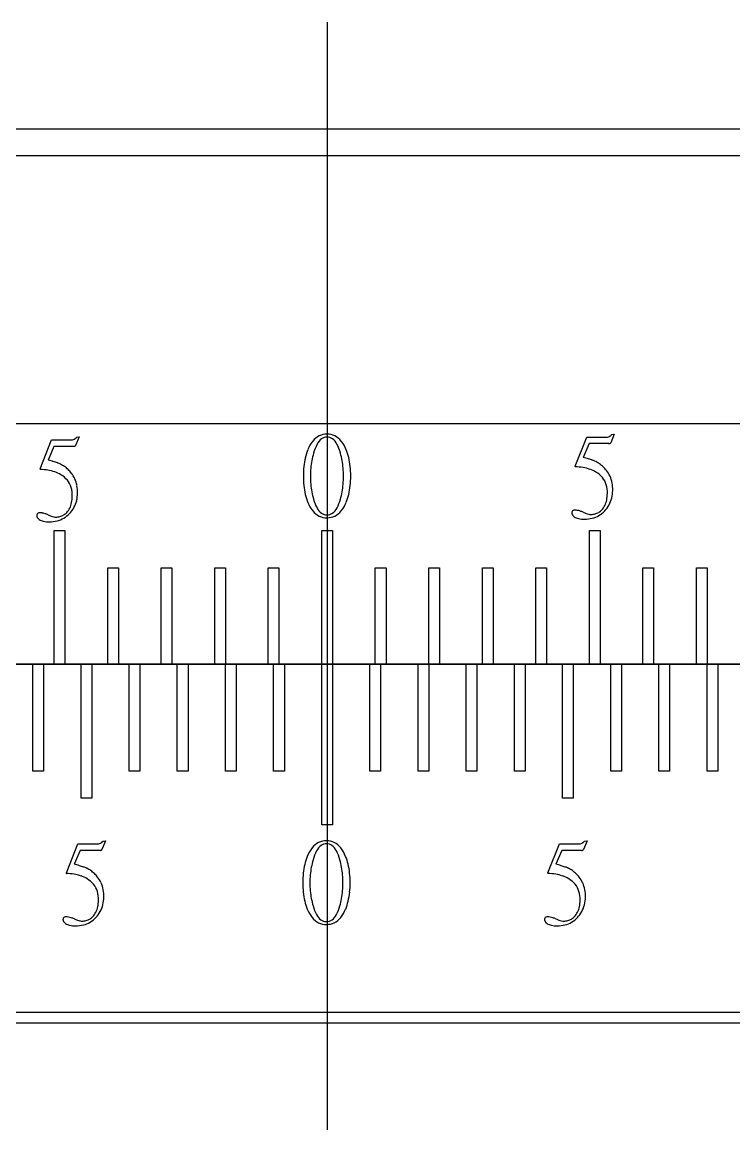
# Model space of a CAD drawing. Extents: x 1 to 279, y 0 to 189.
# Drawn here: x 69.32 to 82.62, y 26.87 to 47.57 of the extents above; entities that cross this region are included whole.
import ezdxf

# ---------------------------------------------------------------- set-up
doc = ezdxf.new("R2010")
doc.units = 0
doc.linetypes.add('CENTER', pattern=[50.8, 31.75, -6.35, 6.35, -6.35])
doc.layers.get('0').update_dxf_attribs({"linetype": 'CONTINUOUS'})
doc.layers.add('CENTER', color=1, linetype='CENTER')

msp = doc.modelspace()

# ---------------------------------------------------------------- linework, layer by layer
at = {"color": 7, "linetype": 'CONTINUOUS'}
for p, q in [((104.522, 45.573), (45.522, 45.573)), ((104.022, 45.073), (46.022, 45.073)), ((46.022, 40.073), (104.022, 40.073)), ((69.658, 39.226), (69.872, 39.766)), ((69.872, 39.766), (70.245, 39.766)), ((70.388, 39.824), (70.321, 39.661)), ((70.343, 39.819), (70.388, 39.824)), ((79.658, 39.276), (79.872, 39.816)), ((79.872, 39.816), (80.245, 39.816)), ((80.388, 39.873), (80.321, 39.71)), ((80.343, 39.869), (80.388, 39.873)), ((69.917, 39.646), (69.807, 39.385)), ((70.288, 39.646), (69.917, 39.646)), ((79.917, 39.696), (79.807, 39.435)), ((80.288, 39.696), (79.917, 39.696)), ((69.922, 35.573), (69.922, 38.073)), ((69.922, 38.073), (70.122, 38.073)), ((70.122, 38.073), (70.122, 35.573)), ((74.922, 32.573), (74.922, 38.073)), ((74.922, 38.073), (75.122, 38.073)), ((75.122, 38.073), (75.122, 32.573)), ((79.922, 35.573), (79.922, 38.073)), ((79.922, 38.073), (80.122, 38.073)), ((80.122, 38.073), (80.122, 35.573)), ((70.922, 35.573), (70.922, 37.373)), ((70.922, 37.373), (71.122, 37.373)), ((71.122, 37.373), (71.122, 35.573)), ((71.922, 35.573), (71.922, 37.373)), ((71.922, 37.373), (72.122, 37.373)), ((72.122, 37.373), (72.122, 35.573)), ((72.922, 35.573), (72.922, 37.373)), ((72.922, 37.373), (73.122, 37.373)), ((73.122, 37.373), (73.122, 35.573)), ((73.922, 35.573), (73.922, 37.373)), ((73.922, 37.373), (74.122, 37.373)), ((74.122, 37.373), (74.122, 35.573)), ((75.922, 35.573), (75.922, 37.373)), ((75.922, 37.373), (76.122, 37.373)), ((76.122, 37.373), (76.122, 35.573)), ((76.922, 35.573), (76.922, 37.373)), ((76.922, 37.373), (77.122, 37.373)), ((77.122, 37.373), (77.122, 35.573)), ((77.922, 35.573), (77.922, 37.373)), ((77.922, 37.373), (78.122, 37.373)), ((78.122, 37.373), (78.122, 35.573)), ((78.922, 35.573), (78.922, 37.373)), ((78.922, 37.373), (79.122, 37.373)), ((79.122, 37.373), (79.122, 35.573)), ((80.922, 35.573), (80.922, 37.373)), ((80.922, 37.373), (81.122, 37.373)), ((81.122, 37.373), (81.122, 35.573)), ((81.922, 35.573), (81.922, 37.373)), ((81.922, 37.373), (82.122, 37.373)), ((82.122, 37.373), (82.122, 35.573)), ((104.522, 35.573), (45.522, 35.573)), ((46.022, 35.573), (104.022, 35.573)), ((69.522, 33.573), (69.522, 35.573)), ((69.722, 35.573), (69.722, 33.573)), ((70.422, 33.073), (70.422, 35.573)), ((70.622, 35.573), (70.622, 33.073)), ((71.322, 33.573), (71.322, 35.573)), ((71.522, 35.573), (71.522, 33.573)), ((72.222, 33.573), (72.222, 35.573)), ((72.422, 35.573), (72.422, 33.573)), ((73.122, 33.573), (73.122, 35.573)), ((73.322, 35.573), (73.322, 33.573)), ((74.022, 33.573), (74.022, 35.573)), ((74.222, 35.573), (74.222, 33.573)), ((75.822, 33.573), (75.822, 35.573)), ((76.022, 35.573), (76.022, 33.573)), ((76.722, 33.573), (76.722, 35.573)), ((76.922, 35.573), (76.922, 33.573)), ((77.622, 33.573), (77.622, 35.573)), ((77.822, 35.573), (77.822, 33.573)), ((78.522, 33.573), (78.522, 35.573)), ((78.722, 35.573), (78.722, 33.573)), ((79.422, 33.073), (79.422, 35.573)), ((79.622, 35.573), (79.622, 33.073)), ((80.322, 33.573), (80.322, 35.573)), ((80.522, 35.573), (80.522, 33.573)), ((81.222, 33.573), (81.222, 35.573)), ((81.422, 35.573), (81.422, 33.573)), ((82.122, 33.573), (82.122, 35.573)), ((82.322, 35.573), (82.322, 33.573)), ((69.722, 33.573), (69.522, 33.573)), ((71.522, 33.573), (71.322, 33.573)), ((72.422, 33.573), (72.222, 33.573)), ((73.322, 33.573), (73.122, 33.573)), ((74.222, 33.573), (74.022, 33.573)), ((76.022, 33.573), (75.822, 33.573)), ((76.922, 33.573), (76.722, 33.573)), ((77.822, 33.573), (77.622, 33.573)), ((78.722, 33.573), (78.522, 33.573)), ((80.522, 33.573), (80.322, 33.573)), ((81.422, 33.573), (81.222, 33.573)), ((82.322, 33.573), (82.122, 33.573)), ((70.622, 33.073), (70.422, 33.073)), ((79.622, 33.073), (79.422, 33.073)), ((75.122, 32.573), (74.922, 32.573)), ((70.149, 31.676), (70.363, 32.216)), ((70.407, 32.096), (70.297, 31.835)), ((70.363, 32.216), (70.736, 32.216)), ((70.778, 32.096), (70.407, 32.096)), ((70.878, 32.273), (70.811, 32.11)), ((70.833, 32.269), (70.878, 32.273)), ((79.149, 31.676), (79.363, 32.216)), ((79.407, 32.096), (79.297, 31.835)), ((79.363, 32.216), (79.736, 32.216)), ((79.778, 32.096), (79.407, 32.096)), ((79.878, 32.273), (79.811, 32.11)), ((79.833, 32.269), (79.878, 32.273)), ((46.022, 29.073), (104.022, 29.073)), ((57.022, 28.873), (93.022, 28.873))]:
    msp.add_line(p, q, dxfattribs=at)
for centre, radius, start, end in [((70.245, 39.87), 0.103, 269.9573, 289.456), ((70.238, 39.888), 0.123, 289.8018, 307.0841), ((70.2, 39.939), 0.187, 307.1607, 320.255), ((75.257, 39.348), 0.642, 141.8067, 158.4258), ((75.033, 39.52), 0.359, 116.5466, 141.2478), ((75.107, 39.544), 0.308, 128.0346, 152.5067), ((75.015, 39.541), 0.332, 89.2937, 115.4267), ((75.019, 39.649), 0.171, 89.8353, 126.5002), ((75.023, 39.539), 0.334, 64.6264, 90.6532), ((75.02, 39.647), 0.173, 53.6842, 90.279), ((74.935, 39.546), 0.305, 27.3429, 52.1158), ((75.007, 39.522), 0.356, 38.658, 63.5476), ((74.794, 39.355), 0.627, 21.378, 38.3895), ((80.245, 39.919), 0.103, 269.9573, 289.456), ((80.238, 39.938), 0.123, 289.8018, 307.0841), ((80.2, 39.988), 0.187, 307.1607, 320.255), ((70.289, 39.72), 0.0733, 269.1351, 281.9708), ((70.299, 39.675), 0.0281, 281.4538, 305.805), ((70.306, 39.665), 0.0151, 307.0574, 344.0647), ((75.709, 39.176), 1.125, 158.7761, 166.7628), ((75.542, 39.315), 0.8, 152.3497, 165.2539), ((74.52, 39.328), 0.774, 14.2709, 27.586), ((74.38, 39.189), 1.073, 13.2882, 21.5696), ((80.289, 39.769), 0.0733, 269.1351, 281.9708), ((80.299, 39.725), 0.0281, 281.4538, 305.805), ((80.306, 39.714), 0.0151, 307.0574, 344.0647), ((69.298, 37.248), 2.197, 73.9631, 76.5892), ((69.585, 38.242), 1.163, 70.0124, 74.0248), ((69.802, 38.836), 0.53, 63.3872, 70.1611), ((75.917, 39.128), 1.338, 166.7882, 173.9019), ((76.239, 39.099), 1.529, 169.4141, 174.7865), ((76.217, 39.102), 1.507, 163.9788, 169.4048), ((73.816, 39.111), 1.51, 10.2609, 15.6321), ((73.76, 39.102), 1.566, 5.0093, 10.2518), ((74.14, 39.133), 1.32, 6.0471, 13.2628), ((79.298, 37.298), 2.197, 73.9631, 76.5892), ((79.585, 38.291), 1.163, 70.0124, 74.0248), ((79.802, 38.886), 0.53, 63.3872, 70.1611), ((79.81, 38.874), 0.538, 55.5472, 64.6615), ((69.666, 39.218), 0.0092, 167.2044, 192.7956), ((69.704, 39.211), 0.0479, 160.8609, 169.2763), ((69.658, 39.216), 0.00178, 193.6323, 272.6279), ((69.635, 38.193), 1.021, 80.4715, 88.6731), ((69.675, 38.435), 0.776, 70.6148, 80.4628), ((69.722, 38.57), 0.633, 59.2808, 70.5721), ((69.81, 38.824), 0.538, 55.5472, 64.6615), ((69.798, 38.808), 0.558, 46.6126, 55.5054), ((69.754, 38.762), 0.62, 38.2978, 46.5808), ((69.813, 38.813), 0.543, 24.2446, 37.8899), ((76.223, 39.096), 1.646, 173.9099, 180.1105), ((76.302, 39.093), 1.593, 174.795, 180.0242), ((73.662, 39.093), 1.665, 359.9697, 5.0017), ((73.788, 39.096), 1.674, 359.8807, 6.0387), ((79.666, 39.267), 0.0092, 167.2044, 192.7956), ((79.704, 39.26), 0.0479, 160.8609, 169.2763), ((79.658, 39.265), 0.00178, 193.6323, 272.6279), ((79.635, 38.243), 1.021, 80.4715, 88.6731), ((79.675, 38.484), 0.776, 70.6148, 80.4628), ((79.722, 38.62), 0.633, 59.2808, 70.5721), ((79.815, 38.768), 0.458, 39.8178, 59.7095), ((79.798, 38.857), 0.558, 46.6126, 55.5054), ((79.754, 38.812), 0.62, 38.2978, 46.5808), ((79.813, 38.863), 0.543, 24.2446, 37.8899), ((69.815, 38.719), 0.458, 39.8178, 59.7095), ((69.861, 38.762), 0.395, 17.3246, 39.2769), ((69.788, 38.804), 0.57, 10.8892, 24.1023), ((76.255, 39.089), 1.678, 179.881, 186.0309), ((76.447, 39.091), 1.738, 179.9442, 184.9832), ((76.249, 39.074), 1.539, 184.9857, 190.449), ((73.762, 39.071), 1.564, 349.8375, 355.1847), ((73.536, 39.091), 1.791, 355.1774, 0.0578), ((73.772, 39.089), 1.69, 353.9893, 0.1283), ((79.861, 38.811), 0.395, 17.3246, 39.2769), ((79.746, 38.78), 0.514, 358.4839, 16.8828), ((79.788, 38.853), 0.57, 10.8892, 24.1023), ((79.665, 38.831), 0.694, 359.2215, 10.7983), ((69.746, 38.73), 0.514, 358.4839, 16.8828), ((69.608, 38.726), 0.651, 348.3503, 359.2247), ((69.72, 38.786), 0.639, 345.7632, 358.7145), ((69.665, 38.781), 0.694, 359.2215, 10.7983), ((75.912, 39.053), 1.334, 186.0315, 193.2001), ((75.678, 38.998), 1.093, 193.2098, 201.3991), ((76.108, 39.048), 1.395, 190.4551, 196.2875), ((73.92, 39.043), 1.404, 344.0998, 349.8418), ((74.386, 38.992), 1.067, 338.4257, 346.7665), ((74.138, 39.05), 1.322, 346.768, 354.0003), ((79.608, 38.775), 0.651, 348.3503, 359.2247), ((79.72, 38.836), 0.639, 345.7632, 358.7145), ((69.804, 38.771), 0.556, 316.7918, 331.0148), ((69.823, 38.681), 0.433, 334.0754, 348.3685), ((69.814, 38.764), 0.544, 331.19, 345.6305), ((75.235, 38.825), 0.617, 201.4624, 218.6555), ((75.459, 38.836), 0.713, 194.5816, 208.6061), ((74.57, 38.836), 0.722, 331.8651, 345.7722), ((74.805, 38.824), 0.615, 321.322, 338.56), ((79.913, 38.688), 0.332, 316.8732, 333.9198), ((79.804, 38.821), 0.556, 316.7918, 331.0148), ((79.823, 38.731), 0.433, 334.0754, 348.3685), ((79.814, 38.813), 0.544, 331.19, 345.6305), ((69.668, 38.35), 0.0728, 156.281, 181.8872), ((69.67, 38.348), 0.0745, 179.7689, 184.4732), ((69.631, 38.345), 0.0361, 184.316, 191.9442), ((69.611, 38.34), 0.015, 191.5786, 205.2913), ((69.706, 38.377), 0.117, 201.5057, 219.093), ((69.638, 38.362), 0.0408, 117.1293, 154.954), ((69.716, 38.385), 0.13, 219.3474, 234.6593), ((69.648, 38.339), 0.066, 88.0277, 115.4071), ((69.649, 38.148), 0.257, 79.2315, 89.6241), ((69.622, 38.007), 0.4, 71.5675, 79.3119), ((69.554, 37.799), 0.62, 65.85, 71.6275), ((70.093, 39.001), 0.698, 245.8334, 250.8777), ((69.994, 38.714), 0.394, 250.7805, 258.1713), ((69.956, 38.531), 0.208, 257.9993, 269.3203), ((69.95, 38.619), 0.295, 270.7211, 285.4421), ((69.859, 38.716), 0.477, 284.1459, 300.5209), ((69.956, 38.593), 0.269, 285.6366, 301.3182), ((69.938, 38.622), 0.303, 301.5113, 315.9675), ((69.849, 38.729), 0.493, 300.7739, 316.7817), ((69.913, 38.638), 0.332, 316.8732, 333.9198), ((75.03, 38.663), 0.356, 218.8739, 243.7271), ((75.091, 38.632), 0.293, 208.0577, 233.3426), ((75.015, 38.647), 0.336, 244.7936, 270.6548), ((75.018, 38.541), 0.177, 234.7577, 270.348), ((75.02, 38.543), 0.178, 269.5975, 305.2384), ((75.023, 38.646), 0.334, 269.2919, 295.2597), ((74.949, 38.63), 0.291, 306.7157, 332.2786), ((75.008, 38.663), 0.356, 296.2729, 321.1261), ((79.668, 38.4), 0.0728, 156.281, 181.8872), ((79.67, 38.397), 0.0745, 179.7689, 184.4732), ((79.631, 38.394), 0.0361, 184.316, 191.9442), ((79.611, 38.39), 0.015, 191.5786, 205.2913), ((79.706, 38.426), 0.117, 201.5057, 219.093), ((79.638, 38.412), 0.0408, 117.1293, 154.954), ((79.716, 38.434), 0.13, 219.3474, 234.6593), ((79.648, 38.389), 0.066, 88.0277, 115.4071), ((79.762, 38.51), 0.218, 236.1652, 258.5243), ((79.649, 38.197), 0.257, 79.2315, 89.6241), ((79.622, 38.057), 0.4, 71.5675, 79.3119), ((79.825, 38.806), 0.521, 258.2451, 270.7659), ((79.554, 37.848), 0.62, 65.85, 71.6275), ((80.093, 39.05), 0.698, 245.8334, 250.8777), ((79.835, 38.867), 0.581, 269.6263, 283.9812), ((79.994, 38.763), 0.394, 250.7805, 258.1713), ((79.956, 38.581), 0.208, 257.9993, 269.3203), ((79.95, 38.668), 0.295, 270.7211, 285.4421), ((79.859, 38.765), 0.477, 284.1459, 300.5209), ((79.956, 38.642), 0.269, 285.6366, 301.3182), ((79.938, 38.671), 0.303, 301.5113, 315.9675), ((79.849, 38.778), 0.493, 300.7739, 316.7817), ((69.762, 38.461), 0.218, 236.1652, 258.5243), ((69.825, 38.756), 0.521, 258.2451, 270.7659), ((69.835, 38.817), 0.581, 269.6263, 283.9812), ((70.736, 32.319), 0.103, 269.9573, 289.456), ((70.728, 32.338), 0.123, 289.8018, 307.0841), ((70.779, 32.169), 0.0733, 269.1351, 281.9708), ((70.789, 32.125), 0.0281, 281.4538, 305.805), ((70.69, 32.388), 0.187, 307.1607, 320.255), ((70.796, 32.114), 0.0151, 307.0574, 344.0647), ((75.247, 31.748), 0.642, 141.8067, 158.4258), ((75.023, 31.92), 0.359, 116.5466, 141.2478), ((75.532, 31.715), 0.8, 152.3497, 165.2539), ((75.097, 31.944), 0.308, 128.0346, 152.5067), ((75.005, 31.941), 0.332, 89.2937, 115.4267), ((75.009, 32.049), 0.171, 89.8353, 126.5002), ((75.013, 31.939), 0.334, 64.6264, 90.6532), ((75.01, 32.047), 0.173, 53.6842, 90.279), ((74.925, 31.946), 0.305, 27.3429, 52.1158), ((74.997, 31.922), 0.356, 38.658, 63.5476), ((74.51, 31.728), 0.774, 14.2709, 27.586), ((74.784, 31.755), 0.627, 21.378, 38.3895), ((79.736, 32.319), 0.103, 269.9573, 289.456), ((79.728, 32.338), 0.123, 289.8018, 307.0841), ((79.779, 32.169), 0.0733, 269.1351, 281.9708), ((79.789, 32.125), 0.0281, 281.4538, 305.805), ((79.69, 32.388), 0.187, 307.1607, 320.255), ((79.796, 32.114), 0.0151, 307.0574, 344.0647), ((75.699, 31.576), 1.125, 158.7761, 166.7628), ((76.207, 31.502), 1.507, 163.9788, 169.4048), ((73.806, 31.511), 1.51, 10.2609, 15.6321), ((74.37, 31.589), 1.073, 13.2882, 21.5696), ((70.194, 31.66), 0.0479, 160.8609, 169.2763), ((69.788, 29.698), 2.197, 73.9631, 76.5892), ((70.075, 30.691), 1.163, 70.0124, 74.0248), ((70.292, 31.286), 0.53, 63.3872, 70.1611), ((70.3, 31.274), 0.538, 55.5472, 64.6615), ((70.288, 31.257), 0.558, 46.6126, 55.5054), ((75.907, 31.528), 1.338, 166.7882, 173.9019), ((76.229, 31.499), 1.529, 169.4141, 174.7865), ((73.751, 31.502), 1.566, 5.0093, 10.2518), ((74.13, 31.533), 1.32, 6.0471, 13.2628), ((73.778, 31.496), 1.674, 359.8807, 6.0387), ((79.194, 31.66), 0.0479, 160.8609, 169.2763), ((78.788, 29.698), 2.197, 73.9631, 76.5892), ((79.075, 30.691), 1.163, 70.0124, 74.0248), ((79.292, 31.286), 0.53, 63.3872, 70.1611), ((79.3, 31.274), 0.538, 55.5472, 64.6615), ((79.288, 31.257), 0.558, 46.6126, 55.5054), ((70.156, 31.667), 0.0092, 167.2044, 192.7956), ((70.149, 31.665), 0.00178, 193.6323, 272.6279), ((70.125, 30.643), 1.021, 80.4715, 88.6731), ((70.165, 30.884), 0.776, 70.6148, 80.4628), ((70.213, 31.02), 0.633, 59.2808, 70.5721), ((70.305, 31.168), 0.458, 39.8178, 59.7095), ((70.245, 31.212), 0.62, 38.2978, 46.5808), ((70.303, 31.263), 0.543, 24.2446, 37.8899), ((70.278, 31.253), 0.57, 10.8892, 24.1023), ((76.213, 31.496), 1.646, 173.9099, 180.1105), ((76.245, 31.489), 1.678, 179.881, 186.0309), ((76.292, 31.493), 1.593, 174.795, 180.0242), ((76.437, 31.491), 1.738, 179.9442, 184.9832), ((73.652, 31.493), 1.665, 359.9697, 5.0017), ((73.526, 31.491), 1.791, 355.1774, 0.0578), ((73.762, 31.489), 1.69, 353.9893, 0.1283), ((79.156, 31.667), 0.0092, 167.2044, 192.7956), ((79.149, 31.665), 0.00178, 193.6323, 272.6279), ((79.125, 30.643), 1.021, 80.4715, 88.6731), ((79.165, 30.884), 0.776, 70.6148, 80.4628), ((79.213, 31.02), 0.633, 59.2808, 70.5721), ((79.305, 31.168), 0.458, 39.8178, 59.7095), ((79.245, 31.212), 0.62, 38.2978, 46.5808), ((79.303, 31.263), 0.543, 24.2446, 37.8899), ((79.278, 31.253), 0.57, 10.8892, 24.1023), ((70.351, 31.211), 0.395, 17.3246, 39.2769), ((70.236, 31.18), 0.514, 358.4839, 16.8828), ((70.156, 31.231), 0.694, 359.2215, 10.7983), ((75.903, 31.453), 1.334, 186.0315, 193.2001), ((76.239, 31.474), 1.539, 184.9857, 190.449), ((73.752, 31.471), 1.564, 349.8375, 355.1847), ((74.128, 31.45), 1.322, 346.768, 354.0003), ((79.351, 31.211), 0.395, 17.3246, 39.2769), ((79.236, 31.18), 0.514, 358.4839, 16.8828), ((79.156, 31.231), 0.694, 359.2215, 10.7983), ((70.098, 31.175), 0.651, 348.3503, 359.2247), ((70.304, 31.213), 0.544, 331.19, 345.6305), ((70.21, 31.236), 0.639, 345.7632, 358.7145), ((75.668, 31.398), 1.093, 193.2098, 201.3991), ((76.098, 31.448), 1.395, 190.4551, 196.2875), ((75.449, 31.236), 0.713, 194.5816, 208.6061), ((74.56, 31.236), 0.722, 331.8651, 345.7722), ((73.91, 31.443), 1.404, 344.0998, 349.8418), ((74.376, 31.392), 1.067, 338.4257, 346.7665), ((79.098, 31.175), 0.651, 348.3503, 359.2247), ((79.304, 31.213), 0.544, 331.19, 345.6305), ((79.21, 31.236), 0.639, 345.7632, 358.7145), ((70.128, 30.812), 0.0408, 117.1293, 154.954), ((70.138, 30.789), 0.066, 88.0277, 115.4071), ((70.139, 30.597), 0.257, 79.2315, 89.6241), ((70.113, 30.457), 0.4, 71.5675, 79.3119), ((70.428, 31.071), 0.303, 301.5113, 315.9675), ((70.403, 31.088), 0.332, 316.8732, 333.9198), ((70.294, 31.221), 0.556, 316.7918, 331.0148), ((70.313, 31.131), 0.433, 334.0754, 348.3685), ((75.225, 31.225), 0.617, 201.4624, 218.6555), ((75.081, 31.032), 0.293, 208.0577, 233.3426), ((74.939, 31.03), 0.291, 306.7157, 332.2786), ((74.795, 31.224), 0.615, 321.322, 338.56), ((79.128, 30.812), 0.0408, 117.1293, 154.954), ((79.138, 30.789), 0.066, 88.0277, 115.4071), ((79.139, 30.597), 0.257, 79.2315, 89.6241), ((79.113, 30.457), 0.4, 71.5675, 79.3119), ((79.428, 31.071), 0.303, 301.5113, 315.9675), ((79.403, 31.088), 0.332, 316.8732, 333.9198), ((79.294, 31.221), 0.556, 316.7918, 331.0148), ((79.313, 31.131), 0.433, 334.0754, 348.3685), ((70.158, 30.8), 0.0728, 156.281, 181.8872), ((70.16, 30.797), 0.0745, 179.7689, 184.4732), ((70.122, 30.794), 0.0361, 184.316, 191.9442), ((70.101, 30.79), 0.015, 191.5786, 205.2913), ((70.196, 30.826), 0.117, 201.5057, 219.093), ((70.206, 30.834), 0.13, 219.3474, 234.6593), ((70.252, 30.91), 0.218, 236.1652, 258.5243), ((70.315, 31.206), 0.521, 258.2451, 270.7659), ((70.044, 30.248), 0.62, 65.85, 71.6275), ((70.583, 31.45), 0.698, 245.8334, 250.8777), ((70.326, 31.267), 0.581, 269.6263, 283.9812), ((70.484, 31.163), 0.394, 250.7805, 258.1713), ((70.447, 30.981), 0.208, 257.9993, 269.3203), ((70.44, 31.068), 0.295, 270.7211, 285.4421), ((70.349, 31.165), 0.477, 284.1459, 300.5209), ((70.447, 31.042), 0.269, 285.6366, 301.3182), ((70.339, 31.178), 0.493, 300.7739, 316.7817), ((75.02, 31.063), 0.356, 218.8739, 243.7271), ((75.005, 31.047), 0.336, 244.7936, 270.6548), ((75.008, 30.941), 0.177, 234.7577, 270.348), ((75.011, 30.943), 0.178, 269.5975, 305.2384), ((75.013, 31.046), 0.334, 269.2919, 295.2597), ((74.998, 31.063), 0.356, 296.2729, 321.1261), ((79.158, 30.8), 0.0728, 156.281, 181.8872), ((79.16, 30.797), 0.0745, 179.7689, 184.4732), ((79.122, 30.794), 0.0361, 184.316, 191.9442), ((79.101, 30.79), 0.015, 191.5786, 205.2913), ((79.196, 30.826), 0.117, 201.5057, 219.093), ((79.206, 30.834), 0.13, 219.3474, 234.6593), ((79.252, 30.91), 0.218, 236.1652, 258.5243), ((79.315, 31.206), 0.521, 258.2451, 270.7659), ((79.044, 30.248), 0.62, 65.85, 71.6275), ((79.583, 31.45), 0.698, 245.8334, 250.8777), ((79.326, 31.267), 0.581, 269.6263, 283.9812), ((79.484, 31.163), 0.394, 250.7805, 258.1713), ((79.447, 30.981), 0.208, 257.9993, 269.3203), ((79.44, 31.068), 0.295, 270.7211, 285.4421), ((79.349, 31.165), 0.477, 284.1459, 300.5209), ((79.447, 31.042), 0.269, 285.6366, 301.3182), ((79.339, 31.178), 0.493, 300.7739, 316.7817)]:
    msp.add_arc(centre, radius, start, end, dxfattribs=at)
at = {"layer": 'CENTER', "color": 1, "linetype": 'CENTER'}
msp.add_line((75.022, 47.573), (75.022, 26.873), dxfattribs=at)

doc.saveas('drawing.dxf')
